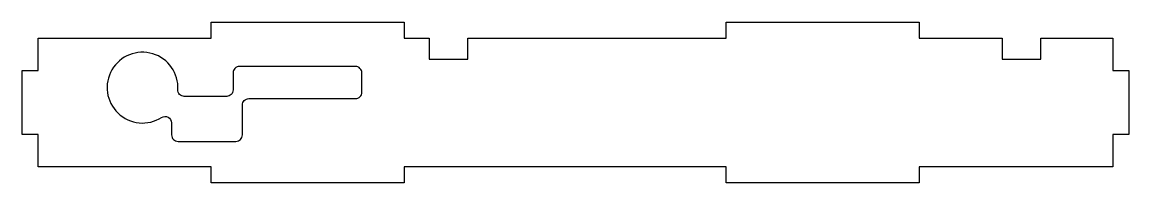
# Model space of a CAD drawing. Header units: millimetres. Extents: x 161 to 333, y -42 to -17.
import ezdxf

# ---------------------------------------------------------------- set-up
doc = ezdxf.new("R2010")
doc.units = ezdxf.units.MM
doc.layers.get('0').update_dxf_attribs({"linetype": 'CONTINUOUS'})

msp = doc.modelspace()

# ---------------------------------------------------------------- linework, layer by layer
msp.add_lwpolyline([(313.37, -19.99), (313.37, -23.24), (319.37, -23.24), (319.37, -19.99), (330.54, -19.99), (330.54, -24.99), (333.04, -24.99), (333.04, -34.99), (330.54, -34.99), (330.54, -39.99), (300.48, -39.99), (300.48, -42.49), (270.48, -42.49), (270.48, -39.99), (220.48, -39.99), (220.48, -42.49), (190.48, -42.49), (190.48, -39.99), (163.64, -39.99), (163.64, -34.99), (161.14, -34.99), (161.14, -24.99), (163.64, -24.99), (163.64, -19.99), (190.48, -19.99), (190.48, -17.49), (220.48, -17.49), (220.48, -19.99), (224.37, -19.99), (224.37, -23.24), (230.37, -23.24), (230.37, -19.99), (270.48, -19.99), (270.48, -17.49), (300.48, -17.49), (300.48, -19.99)], close=True)
msp.add_lwpolyline([(195.35, -30.39, -0.414214), (196.35, -29.39), (212.91, -29.39, 0.414214), (213.91, -28.39), (213.91, -25.39, 0.414214), (212.91, -24.39), (194.91, -24.39, 0.414214), (193.91, -25.39), (193.91, -28.04, -0.414214), (192.91, -29.04), (186.33, -29.04, -0.430995), (185.33, -27.99, 4.158966), (182.81, -32.31, -0.592916), (184.35, -33.15), (184.35, -35.04, 0.414214), (185.35, -36.04), (194.35, -36.04, 0.414214), (195.35, -35.04)], format="xyb", close=True)

doc.saveas('drawing.dxf')
